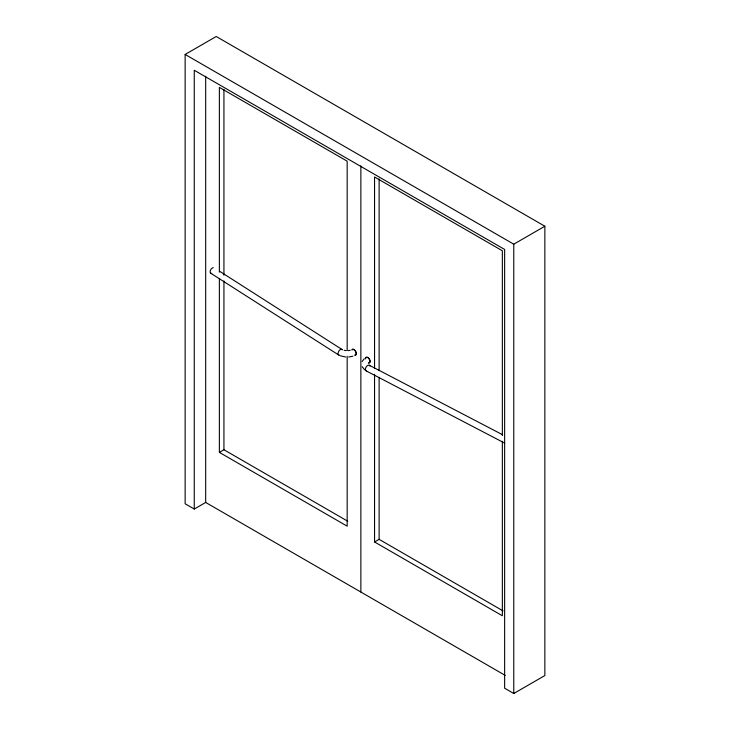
<?xml version="1.0" encoding="UTF-8"?>
<svg xmlns="http://www.w3.org/2000/svg" width="730" height="730" viewBox="0 0 730 730"><rect width="100%" height="100%" fill="white"/><g stroke="black" fill="none" stroke-linecap="round" stroke-linejoin="round"><path stroke-width="1.09" d="M365.493 358.229C367.692 354.452 372.482 362.983 368.376 363.011A3.23 1.98 56.6 0 0 370.128 361.323A3.23 1.98 56.6 0 0 368.294 357.882L368.294 357.882M362.18 361.542L364.16 358.795M185.137 54.449L216.226 36.5L544.863 226.236L544.863 675.551L513.774 693.5L504.64 688.226L504.64 249.459L194.262 70.263L194.262 509.038L185.137 503.764L185.137 54.449L513.774 244.185L544.863 226.236M219.365 279.006L219.365 452.381L223.937 449.744L347.799 521.256M194.262 509.038L205.678 502.45L505.251 675.405M374.554 374.308L374.554 541.97L379.125 539.342L502.988 610.855M351.979 349.88A3.23 1.861 60 0 1 353.293 349.314L353.347 349.296A3.23 1.734 63.1 0 0 352.106 349.807M352.9 356.213L348.666 357.043M350.19 350.3L348.201 350.61M346.139 350.61L344.149 350.3M345.673 357.043L340.189 355.729M353.293 349.314L354.47 349.916A3.23 1.861 60 0 1 356.295 353.393A3.23 1.861 60 0 1 354.743 355.154A3.23 1.734 63.1 0 0 356.14 353.475A3.23 1.734 63.1 0 0 354.442 349.935L354.013 349.615M367.674 357.481L367.08 357.244A3.23 1.98 56.6 0 0 365.283 358.959M369.307 365.246L502.623 434.761M366.113 370.849L504.695 443.119M219.365 452.381L347.17 526.166L347.17 356.222M374.554 541.97L502.359 615.764L502.359 441.248M220.068 271.551L342.023 349.497M210.733 273.221L338.629 354.972M364.681 369.827L362.208 366.734M513.774 244.185L513.774 693.5M502.359 435.545L502.359 250.773L374.554 176.989L374.554 368.604M379.125 178.914L379.125 370.53M379.125 377.373L379.125 539.342M360.866 165.81L360.866 592.048M347.17 350.519L347.17 161.175L219.365 87.39L219.365 272.162M223.937 89.325L223.937 275.237M223.937 280.94L223.937 449.744M205.678 76.212L205.678 502.45M339.605 355.154A3.23 1.852 -60.4 0 1 338.611 351.513A3.23 1.852 -60.4 0 1 342.352 349.871M211.764 273.44A3.221 1.953 -57.4 0 1 210.249 270.894A3.221 1.953 -57.4 0 1 213.279 267.654M366.597 370.986A3.23 1.88 -59.6 0 1 366.277 366.798A3.23 1.88 -59.6 0 1 369.918 366.059"/></g></svg>
